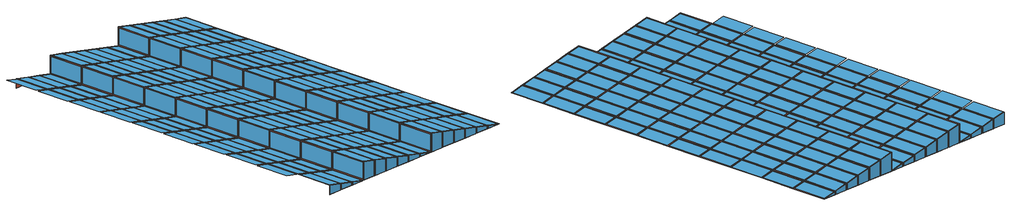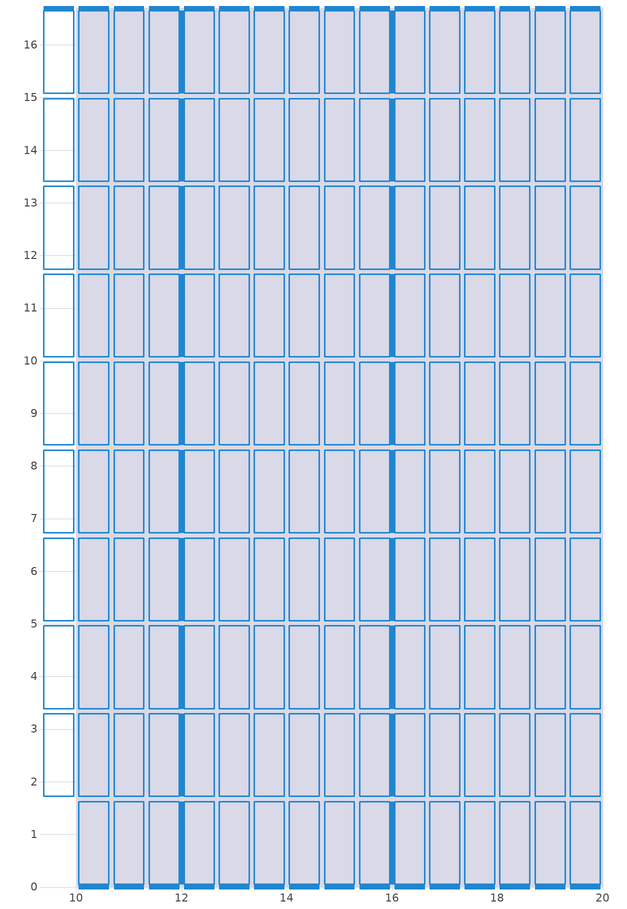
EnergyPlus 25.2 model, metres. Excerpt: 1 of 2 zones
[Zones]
Greenhouse Zone Roof
 window (Window Construction Roof): 12,1.62 12,0.05 / 12,3.29 12,1.72 / 12,4.96 12,3.39 / 12,6.63 12,5.06 / 12,8.3 12,6.73 / 12,9.97 12,8.4 / 12,11.64 12,10.07 / 12,13.31 12,11.74 / 12,14.98 12,13.41 / 12,16.65 12,15.08 / 16,1.62 16,0.05 / 16,3.29 16,1.72 / 16,4.96 16,3.39 / 16,6.63 16,5.06 / 16,8.3 16,6.73 / 16,9.97 16,8.4 / 16,11.64 16,10.07 / 16,13.31 16,11.74 / 16,14.98 16,13.41 / 16,16.65 16,15.08 z6.55:7.26; 9.38,16.7,7.02 9.95,16.7,6.91 9.95,16.7,6.51 9.38,16.7,6.51; 10.05,0,6.51 10.62,0,6.51 10.62,0,6.77 10.05,0,6.89; 10.05,16.7,6.89 10.62,16.7,6.77 10.62,16.7,6.51 10.05,16.7,6.51; 10.72,0,6.51 11.28,0,6.51 11.28,0,6.64 10.72,0,6.75; 10.72,16.7,6.75 11.28,16.7,6.64 11.28,16.7,6.51 10.72,16.7,6.51; 11.38,0,6.51 11.95,0,6.51 11.95,0,6.5 11.38,0,6.62; 11.38,16.7,6.62 11.95,16.7,6.5 11.95,16.7,6.51 11.38,16.7,6.51; 12.05,0,6.51 12.62,0,6.51 12.62,0,7.18 12.05,0,7.29; 12.05,16.7,7.29 12.62,16.7,7.18 12.62,16.7,6.51 12.05,16.7,6.51; 12.72,0,6.51 13.28,0,6.51 13.28,0,7.04 12.72,0,7.16; 12.72,16.7,7.16 13.28,16.7,7.04 13.28,16.7,6.51 12.72,16.7,6.51; 13.38,0,6.51 13.95,0,6.51 13.95,0,6.91 13.38,0,7.02; 13.38,16.7,7.02 13.95,16.7,6.91 13.95,16.7,6.51 13.38,16.7,6.51; 14.05,0,6.51 14.62,0,6.51 14.62,0,6.77 14.05,0,6.89; 14.05,16.7,6.89 14.62,16.7,6.77 14.62,16.7,6.51 14.05,16.7,6.51; 14.72,0,6.51 15.28,0,6.51 15.28,0,6.64 14.72,0,6.75; 14.72,16.7,6.75 15.28,16.7,6.64 15.28,16.7,6.51 14.72,16.7,6.51; 15.38,0,6.51 15.95,0,6.51 15.95,0,6.5 15.38,0,6.62; 15.38,16.7,6.62 15.95,16.7,6.5 15.95,16.7,6.51 15.38,16.7,6.51; 16.05,0,6.51 16.62,0,6.51 16.62,0,7.18 16.05,0,7.29; 16.05,16.7,7.29 16.62,16.7,7.18 16.62,16.7,6.51 16.05,16.7,6.51; 16.72,0,6.51 17.28,0,6.51 17.28,0,7.04 16.72,0,7.16; 16.72,16.7,7.16 17.28,16.7,7.04 17.28,16.7,6.51 16.72,16.7,6.51; 17.38,0,6.51 17.95,0,6.51 17.95,0,6.91 17.38,0,7.02; 17.38,16.7,7.02 17.95,16.7,6.91 17.95,16.7,6.51 17.38,16.7,6.51; 18.05,0,6.51 18.62,0,6.51 18.62,0,6.77 18.05,0,6.89; 18.05,16.7,6.89 18.62,16.7,6.77 18.62,16.7,6.51 18.05,16.7,6.51; 18.72,0,6.51 19.28,0,6.51 19.28,0,6.64 18.72,0,6.75; 18.72,16.7,6.75 19.28,16.7,6.64 19.28,16.7,6.51 18.72,16.7,6.51; 19.38,0,6.51 19.95,0,6.51 19.95,0,6.5 19.38,0,6.62; 19.38,16.7,6.62 19.95,16.7,6.5 19.95,16.7,6.51 19.38,16.7,6.51
 roof outside (Wall Construction): 12,16.7 12,15.03 / 12,15.03 12,13.36 / 12,13.36 12,11.69 / 12,11.69 12,10.02 / 12,10.02 12,8.35 / 12,8.35 12,6.68 / 12,6.68 12,5.01 / 12,5.01 12,3.34 / 12,3.34 12,1.67 / 12,1.67 12,0 / 16,16.7 16,15.03 / 16,15.03 16,13.36 / 16,13.36 16,11.69 / 16,11.69 16,10.02 / 16,10.02 16,8.35 / 16,8.35 16,6.68 / 16,6.68 16,5.01 / 16,5.01 16,3.34 / 16,3.34 16,1.67 / 16,1.67 16,0 z6.5:7.31; 10,0,6.5 10.67,0,6.5 10.67,0,6.77 10,0,6.9; 10,0,6.9 10.67,0,6.77 10.67,1.67,6.77 10,1.67,6.9; 10,1.67,6.9 10.67,1.67,6.77 10.67,3.34,6.77 10,3.34,6.9; 10,3.34,6.9 10.67,3.34,6.77 10.67,5.01,6.77 10,5.01,6.9; 10,5.01,6.9 10.67,5.01,6.77 10.67,6.68,6.77 10,6.68,6.9; 10,6.68,6.9 10.67,6.68,6.77 10.67,8.35,6.77 10,8.35,6.9; 10,8.35,6.9 10.67,8.35,6.77 10.67,10.02,6.77 10,10.02,6.9; 10,10.02,6.9 10.67,10.02,6.77 10.67,11.69,6.77 10,11.69,6.9; 10,11.69,6.9 10.67,11.69,6.77 10.67,13.36,6.77 10,13.36,6.9; 10,13.36,6.9 10.67,13.36,6.77 10.67,15.03,6.77 10,15.03,6.9; 10,15.03,6.9 10.67,15.03,6.77 10.67,16.7,6.77 10,16.7,6.9; 10,16.7,6.9 10.67,16.7,6.77 10.67,16.7,6.5 10,16.7,6.5; 10.67,0,6.5 11.33,0,6.5 11.33,0,6.63 10.67,0,6.77; 10.67,0,6.77 11.33,0,6.63 11.33,1.67,6.63 10.67,1.67,6.77; 10.67,1.67,6.77 11.33,1.67,6.63 11.33,3.34,6.63 10.67,3.34,6.77; 10.67,3.34,6.77 11.33,3.34,6.63 11.33,5.01,6.63 10.67,5.01,6.77; 10.67,5.01,6.77 11.33,5.01,6.63 11.33,6.68,6.63 10.67,6.68,6.77; 10.67,6.68,6.77 11.33,6.68,6.63 11.33,8.35,6.63 10.67,8.35,6.77; 10.67,8.35,6.77 11.33,8.35,6.63 11.33,10.02,6.63 10.67,10.02,6.77; 10.67,10.02,6.77 11.33,10.02,6.63 11.33,11.69,6.63 10.67,11.69,6.77; 10.67,11.69,6.77 11.33,11.69,6.63 11.33,13.36,6.63 10.67,13.36,6.77; 10.67,13.36,6.77 11.33,13.36,6.63 11.33,15.03,6.63 10.67,15.03,6.77; 10.67,15.03,6.77 11.33,15.03,6.63 11.33,16.7,6.63 10.67,16.7,6.77; 10.67,16.7,6.77 11.33,16.7,6.63 11.33,16.7,6.5 10.67,16.7,6.5; 11.33,0,6.5 12,0,6.5 11.33,0,6.63; 11.33,0,6.63 12,0,6.5 12,1.67,6.5 11.33,1.67,6.63; 11.33,1.67,6.63 12,1.67,6.5 12,3.34,6.5 11.33,3.34,6.63; 11.33,3.34,6.63 12,3.34,6.5 12,5.01,6.5 11.33,5.01,6.63; 11.33,5.01,6.63 12,5.01,6.5 12,6.68,6.5 11.33,6.68,6.63; 11.33,6.68,6.63 12,6.68,6.5 12,8.35,6.5 11.33,8.35,6.63; 11.33,8.35,6.63 12,8.35,6.5 12,10.02,6.5 11.33,10.02,6.63; 11.33,10.02,6.63 12,10.02,6.5 12,11.69,6.5 11.33,11.69,6.63; 11.33,11.69,6.63 12,11.69,6.5 12,13.36,6.5 11.33,13.36,6.63; 11.33,13.36,6.63 12,13.36,6.5 12,15.03,6.5 11.33,15.03,6.63; 11.33,15.03,6.63 12,15.03,6.5 12,16.7,6.5 11.33,16.7,6.63; 11.33,16.7,6.63 12,16.7,6.5 11.33,16.7,6.5; 12,0,6.5 12.67,0,6.5 12.67,0,7.17 12,0,7.31; 12,0,7.31 12.67,0,7.17 12.67,1.67,7.17 12,1.67,7.31; 12,1.67,7.31 12.67,1.67,7.17 12.67,3.34,7.17 12,3.34,7.31; 12,3.34,7.31 12.67,3.34,7.17 12.67,5.01,7.17 12,5.01,7.31; 12,5.01,7.31 12.67,5.01,7.17 12.67,6.68,7.17 12,6.68,7.31; 12,6.68,7.31 12.67,6.68,7.17 12.67,8.35,7.17 12,8.35,7.31; 12,8.35,7.31 12.67,8.35,7.17 12.67,10.02,7.17 12,10.02,7.31; 12,10.02,7.31 12.67,10.02,7.17 12.67,11.69,7.17 12,11.69,7.31; 12,11.69,7.31 12.67,11.69,7.17 12.67,13.36,7.17 12,13.36,7.31; 12,13.36,7.31 12.67,13.36,7.17 12.67,15.03,7.17 12,15.03,7.31; 12,15.03,7.31 12.67,15.03,7.17 12.67,16.7,7.17 12,16.7,7.31; 12,16.7,7.31 12.67,16.7,7.17 12.67,16.7,6.5 12,16.7,6.5; 12.67,0,6.5 13.33,0,6.5 13.33,0,7.04 12.67,0,7.17; 12.67,0,7.17 13.33,0,7.04 13.33,1.67,7.04 12.67,1.67,7.17; 12.67,1.67,7.17 13.33,1.67,7.04 13.33,3.34,7.04 12.67,3.34,7.17; 12.67,3.34,7.17 13.33,3.34,7.04 13.33,5.01,7.04 12.67,5.01,7.17; 12.67,5.01,7.17 13.33,5.01,7.04 13.33,6.68,7.04 12.67,6.68,7.17; 12.67,6.68,7.17 13.33,6.68,7.04 13.33,8.35,7.04 12.67,8.35,7.17; 12.67,8.35,7.17 13.33,8.35,7.04 13.33,10.02,7.04 12.67,10.02,7.17; 12.67,10.02,7.17 13.33,10.02,7.04 13.33,11.69,7.04 12.67,11.69,7.17; 12.67,11.69,7.17 13.33,11.69,7.04 13.33,13.36,7.04 12.67,13.36,7.17; 12.67,13.36,7.17 13.33,13.36,7.04 13.33,15.03,7.04 12.67,15.03,7.17; 12.67,15.03,7.17 13.33,15.03,7.04 13.33,16.7,7.04 12.67,16.7,7.17; 12.67,16.7,7.17 13.33,16.7,7.04 13.33,16.7,6.5 12.67,16.7,6.5; 13.33,0,6.5 14,0,6.5 14,0,6.9 13.33,0,7.04; 13.33,0,7.04 14,0,6.9 14,1.67,6.9 13.33,1.67,7.04; 13.33,1.67,7.04 14,1.67,6.9 14,3.34,6.9 13.33,3.34,7.04; 13.33,3.34,7.04 14,3.34,6.9 14,5.01,6.9 13.33,5.01,7.04; 13.33,5.01,7.04 14,5.01,6.9 14,6.68,6.9 13.33,6.68,7.04; 13.33,6.68,7.04 14,6.68,6.9 14,8.35,6.9 13.33,8.35,7.04; 13.33,8.35,7.04 14,8.35,6.9 14,10.02,6.9 13.33,10.02,7.04; 13.33,10.02,7.04 14,10.02,6.9 14,11.69,6.9 13.33,11.69,7.04; 13.33,11.69,7.04 14,11.69,6.9 14,13.36,6.9 13.33,13.36,7.04; 13.33,13.36,7.04 14,13.36,6.9 14,15.03,6.9 13.33,15.03,7.04; 13.33,15.03,7.04 14,15.03,6.9 14,16.7,6.9 13.33,16.7,7.04; 13.33,16.7,7.04 14,16.7,6.9 14,16.7,6.5 13.33,16.7,6.5; 14,0,6.5 14.67,0,6.5 14.67,0,6.77 14,0,6.9; 14,0,6.9 14.67,0,6.77 14.67,1.67,6.77 14,1.67,6.9; 14,1.67,6.9 14.67,1.67,6.77 14.67,3.34,6.77 14,3.34,6.9; 14,3.34,6.9 14.67,3.34,6.77 14.67,5.01,6.77 14,5.01,6.9; 14,5.01,6.9 14.67,5.01,6.77 14.67,6.68,6.77 14,6.68,6.9; 14,6.68,6.9 14.67,6.68,6.77 14.67,8.35,6.77 14,8.35,6.9; 14,8.35,6.9 14.67,8.35,6.77 14.67,10.02,6.77 14,10.02,6.9; 14,10.02,6.9 14.67,10.02,6.77 14.67,11.69,6.77 14,11.69,6.9; 14,11.69,6.9 14.67,11.69,6.77 14.67,13.36,6.77 14,13.36,6.9; 14,13.36,6.9 14.67,13.36,6.77 14.67,15.03,6.77 14,15.03,6.9; 14,15.03,6.9 14.67,15.03,6.77 14.67,16.7,6.77 14,16.7,6.9; 14,16.7,6.9 14.67,16.7,6.77 14.67,16.7,6.5 14,16.7,6.5; 14.67,0,6.5 15.33,0,6.5 15.33,0,6.63 14.67,0,6.77; 14.67,0,6.77 15.33,0,6.63 15.33,1.67,6.63 14.67,1.67,6.77; 14.67,1.67,6.77 15.33,1.67,6.63 15.33,3.34,6.63 14.67,3.34,6.77; 14.67,3.34,6.77 15.33,3.34,6.63 15.33,5.01,6.63 14.67,5.01,6.77; 14.67,5.01,6.77 15.33,5.01,6.63 15.33,6.68,6.63 14.67,6.68,6.77; 14.67,6.68,6.77 15.33,6.68,6.63 15.33,8.35,6.63 14.67,8.35,6.77; 14.67,8.35,6.77 15.33,8.35,6.63 15.33,10.02,6.63 14.67,10.02,6.77; 14.67,10.02,6.77 15.33,10.02,6.63 15.33,11.69,6.63 14.67,11.69,6.77; 14.67,11.69,6.77 15.33,11.69,6.63 15.33,13.36,6.63 14.67,13.36,6.77; 14.67,13.36,6.77 15.33,13.36,6.63 15.33,15.03,6.63 14.67,15.03,6.77; 14.67,15.03,6.77 15.33,15.03,6.63 15.33,16.7,6.63 14.67,16.7,6.77; 14.67,16.7,6.77 15.33,16.7,6.63 15.33,16.7,6.5 14.67,16.7,6.5; 15.33,0,6.5 16,0,6.5 15.33,0,6.63; 15.33,0,6.63 16,0,6.5 16,1.67,6.5 15.33,1.67,6.63; 15.33,1.67,6.63 16,1.67,6.5 16,3.34,6.5 15.33,3.34,6.63; 15.33,3.34,6.63 16,3.34,6.5 16,5.01,6.5 15.33,5.01,6.63; 15.33,5.01,6.63 16,5.01,6.5 16,6.68,6.5 15.33,6.68,6.63; 15.33,6.68,6.63 16,6.68,6.5 16,8.35,6.5 15.33,8.35,6.63; 15.33,8.35,6.63 16,8.35,6.5 16,10.02,6.5 15.33,10.02,6.63; 15.33,10.02,6.63 16,10.02,6.5 16,11.69,6.5 15.33,11.69,6.63; 15.33,11.69,6.63 16,11.69,6.5 16,13.36,6.5 15.33,13.36,6.63; 15.33,13.36,6.63 16,13.36,6.5 16,15.03,6.5 15.33,15.03,6.63; 15.33,15.03,6.63 16,15.03,6.5 16,16.7,6.5 15.33,16.7,6.63; 15.33,16.7,6.63 16,16.7,6.5 15.33,16.7,6.5; 16,0,6.5 16.67,0,6.5 16.67,0,7.17 16,0,7.31; 16,0,7.31 16.67,0,7.17 16.67,1.67,7.17 16,1.67,7.31; 16,1.67,7.31 16.67,1.67,7.17 16.67,3.34,7.17 16,3.34,7.31; 16,3.34,7.31 16.67,3.34,7.17 16.67,5.01,7.17 16,5.01,7.31; 16,5.01,7.31 16.67,5.01,7.17 16.67,6.68,7.17 16,6.68,7.31; 16,6.68,7.31 16.67,6.68,7.17 16.67,8.35,7.17 16,8.35,7.31; 16,8.35,7.31 16.67,8.35,7.17 16.67,10.02,7.17 16,10.02,7.31; 16,10.02,7.31 16.67,10.02,7.17 16.67,11.69,7.17 16,11.69,7.31; 16,11.69,7.31 16.67,11.69,7.17 16.67,13.36,7.17 16,13.36,7.31; 16,13.36,7.31 16.67,13.36,7.17 16.67,15.03,7.17 16,15.03,7.31; 16,15.03,7.31 16.67,15.03,7.17 16.67,16.7,7.17 16,16.7,7.31; 16,16.7,7.31 16.67,16.7,7.17 16.67,16.7,6.5 16,16.7,6.5; 16.67,0,6.5 17.33,0,6.5 17.33,0,7.04 16.67,0,7.17; 16.67,0,7.17 17.33,0,7.04 17.33,1.67,7.04 16.67,1.67,7.17; 16.67,1.67,7.17 17.33,1.67,7.04 17.33,3.34,7.04 16.67,3.34,7.17; 16.67,3.34,7.17 17.33,3.34,7.04 17.33,5.01,7.04 16.67,5.01,7.17; 16.67,5.01,7.17 17.33,5.01,7.04 17.33,6.68,7.04 16.67,6.68,7.17; 16.67,6.68,7.17 17.33,6.68,7.04 17.33,8.35,7.04 16.67,8.35,7.17; 16.67,8.35,7.17 17.33,8.35,7.04 17.33,10.02,7.04 16.67,10.02,7.17; 16.67,10.02,7.17 17.33,10.02,7.04 17.33,11.69,7.04 16.67,11.69,7.17; 16.67,11.69,7.17 17.33,11.69,7.04 17.33,13.36,7.04 16.67,13.36,7.17; 16.67,13.36,7.17 17.33,13.36,7.04 17.33,15.03,7.04 16.67,15.03,7.17; 16.67,15.03,7.17 17.33,15.03,7.04 17.33,16.7,7.04 16.67,16.7,7.17; 16.67,16.7,7.17 17.33,16.7,7.04 17.33,16.7,6.5 16.67,16.7,6.5; 17.33,0,6.5 18,0,6.5 18,0,6.9 17.33,0,7.04; 17.33,0,7.04 18,0,6.9 18,1.67,6.9 17.33,1.67,7.04; 17.33,1.67,7.04 18,1.67,6.9 18,3.34,6.9 17.33,3.34,7.04; 17.33,3.34,7.04 18,3.34,6.9 18,5.01,6.9 17.33,5.01,7.04; 17.33,5.01,7.04 18,5.01,6.9 18,6.68,6.9 17.33,6.68,7.04; 17.33,6.68,7.04 18,6.68,6.9 18,8.35,6.9 17.33,8.35,7.04; 17.33,8.35,7.04 18,8.35,6.9 18,10.02,6.9 17.33,10.02,7.04; 17.33,10.02,7.04 18,10.02,6.9 18,11.69,6.9 17.33,11.69,7.04; 17.33,11.69,7.04 18,11.69,6.9 18,13.36,6.9 17.33,13.36,7.04; 17.33,13.36,7.04 18,13.36,6.9 18,15.03,6.9 17.33,15.03,7.04; 17.33,15.03,7.04 18,15.03,6.9 18,16.7,6.9 17.33,16.7,7.04; 17.33,16.7,7.04 18,16.7,6.9 18,16.7,6.5 17.33,16.7,6.5; 18,0,6.5 18.67,0,6.5 18.67,0,6.77 18,0,6.9; 18,0,6.9 18.67,0,6.77 18.67,1.67,6.77 18,1.67,6.9; 18,1.67,6.9 18.67,1.67,6.77 18.67,3.34,6.77 18,3.34,6.9; 18,3.34,6.9 18.67,3.34,6.77 18.67,5.01,6.77 18,5.01,6.9; 18,5.01,6.9 18.67,5.01,6.77 18.67,6.68,6.77 18,6.68,6.9; 18,6.68,6.9 18.67,6.68,6.77 18.67,8.35,6.77 18,8.35,6.9; 18,8.35,6.9 18.67,8.35,6.77 18.67,10.02,6.77 18,10.02,6.9; 18,10.02,6.9 18.67,10.02,6.77 18.67,11.69,6.77 18,11.69,6.9; 18,11.69,6.9 18.67,11.69,6.77 18.67,13.36,6.77 18,13.36,6.9; 18,13.36,6.9 18.67,13.36,6.77 18.67,15.03,6.77 18,15.03,6.9; 18,15.03,6.9 18.67,15.03,6.77 18.67,16.7,6.77 18,16.7,6.9; 18,16.7,6.9 18.67,16.7,6.77 18.67,16.7,6.5 18,16.7,6.5; 18.67,0,6.5 19.33,0,6.5 19.33,0,6.63 18.67,0,6.77; 18.67,0,6.77 19.33,0,6.63 19.33,1.67,6.63 18.67,1.67,6.77; 18.67,1.67,6.77 19.33,1.67,6.63 19.33,3.34,6.63 18.67,3.34,6.77; 18.67,3.34,6.77 19.33,3.34,6.63 19.33,5.01,6.63 18.67,5.01,6.77; 18.67,5.01,6.77 19.33,5.01,6.63 19.33,6.68,6.63 18.67,6.68,6.77; 18.67,6.68,6.77 19.33,6.68,6.63 19.33,8.35,6.63 18.67,8.35,6.77; 18.67,8.35,6.77 19.33,8.35,6.63 19.33,10.02,6.63 18.67,10.02,6.77; 18.67,10.02,6.77 19.33,10.02,6.63 19.33,11.69,6.63 18.67,11.69,6.77; 18.67,11.69,6.77 19.33,11.69,6.63 19.33,13.36,6.63 18.67,13.36,6.77; 18.67,13.36,6.77 19.33,13.36,6.63 19.33,15.03,6.63 18.67,15.03,6.77; 18.67,15.03,6.77 19.33,15.03,6.63 19.33,16.7,6.63 18.67,16.7,6.77; 18.67,16.7,6.77 19.33,16.7,6.63 19.33,16.7,6.5 18.67,16.7,6.5; 19.33,0,6.5 20,0,6.5 19.33,0,6.63; 19.33,0,6.63 20,0,6.5 20,1.67,6.5 19.33,1.67,6.63; 19.33,1.67,6.63 20,1.67,6.5 20,3.34,6.5 19.33,3.34,6.63; 19.33,3.34,6.63 20,3.34,6.5 20,5.01,6.5 19.33,5.01,6.63; 19.33,5.01,6.63 20,5.01,6.5 20,6.68,6.5 19.33,6.68,6.63; 19.33,6.68,6.63 20,6.68,6.5 20,8.35,6.5 19.33,8.35,6.63; 19.33,8.35,6.63 20,8.35,6.5 20,10.02,6.5 19.33,10.02,6.63; 19.33,10.02,6.63 20,10.02,6.5 20,11.69,6.5 19.33,11.69,6.63; 19.33,11.69,6.63 20,11.69,6.5 20,13.36,6.5 19.33,13.36,6.63; 19.33,13.36,6.63 20,13.36,6.5 20,15.03,6.5 19.33,15.03,6.63; 19.33,15.03,6.63 20,15.03,6.5 20,16.7,6.5 19.33,16.7,6.63; 19.33,16.7,6.63 20,16.7,6.5 19.33,16.7,6.5
 skylight (Window Construction Roof Left): 9.38,1.72,7.03 9.95,1.72,6.91 9.95,3.29,6.91 9.38,3.29,7.03; 9.38,3.39,7.03 9.95,3.39,6.91 9.95,4.96,6.91 9.38,4.96,7.03; 9.38,5.06,7.03 9.95,5.06,6.91 9.95,6.63,6.91 9.38,6.63,7.03; 9.38,6.73,7.03 9.95,6.73,6.91 9.95,8.3,6.91 9.38,8.3,7.03; 9.38,8.4,7.03 9.95,8.4,6.91 9.95,9.97,6.91 9.38,9.97,7.03; 9.38,10.07,7.03 9.95,10.07,6.91 9.95,11.64,6.91 9.38,11.64,7.03; 9.38,11.74,7.03 9.95,11.74,6.91 9.95,13.31,6.91 9.38,13.31,7.03; 9.38,13.41,7.03 9.95,13.41,6.91 9.95,14.98,6.91 9.38,14.98,7.03; 9.38,15.08,7.03 9.95,15.08,6.91 9.95,16.65,6.91 9.38,16.65,7.03; 12.05,0.05,7.3 12.62,0.05,7.18 12.62,1.62,7.18 12.05,1.62,7.3; 12.05,1.72,7.3 12.62,1.72,7.18 12.62,3.29,7.18 12.05,3.29,7.3; 12.05,3.39,7.3 12.62,3.39,7.18 12.62,4.96,7.18 12.05,4.96,7.3; 12.05,5.06,7.3 12.62,5.06,7.18 12.62,6.63,7.18 12.05,6.63,7.3; 12.05,6.73,7.3 12.62,6.73,7.18 12.62,8.3,7.18 12.05,8.3,7.3; 12.05,8.4,7.3 12.62,8.4,7.18 12.62,9.97,7.18 12.05,9.97,7.3; 12.05,10.07,7.3 12.62,10.07,7.18 12.62,11.64,7.18 12.05,11.64,7.3; 12.05,11.74,7.3 12.62,11.74,7.18 12.62,13.31,7.18 12.05,13.31,7.3; 12.05,13.41,7.3 12.62,13.41,7.18 12.62,14.98,7.18 12.05,14.98,7.3; 12.05,15.08,7.3 12.62,15.08,7.18 12.62,16.65,7.18 12.05,16.65,7.3; 12.72,0.05,7.16 13.28,0.05,7.05 13.28,1.62,7.05 12.72,1.62,7.16; 12.72,1.72,7.16 13.28,1.72,7.05 13.28,3.29,7.05 12.72,3.29,7.16; 12.72,3.39,7.16 13.28,3.39,7.05 13.28,4.96,7.05 12.72,4.96,7.16; 12.72,5.06,7.16 13.28,5.06,7.05 13.28,6.63,7.05 12.72,6.63,7.16; 12.72,6.73,7.16 13.28,6.73,7.05 13.28,8.3,7.05 12.72,8.3,7.16; 12.72,8.4,7.16 13.28,8.4,7.05 13.28,9.97,7.05 12.72,9.97,7.16; 12.72,10.07,7.16 13.28,10.07,7.05 13.28,11.64,7.05 12.72,11.64,7.16; 12.72,11.74,7.16 13.28,11.74,7.05 13.28,13.31,7.05 12.72,13.31,7.16; 12.72,13.41,7.16 13.28,13.41,7.05 13.28,14.98,7.05 12.72,14.98,7.16; 12.72,15.08,7.16 13.28,15.08,7.05 13.28,16.65,7.05 12.72,16.65,7.16; 13.38,0.05,7.03 13.95,0.05,6.91 13.95,1.62,6.91 13.38,1.62,7.03; 13.38,1.72,7.03 13.95,1.72,6.91 13.95,3.29,6.91 13.38,3.29,7.03; 13.38,3.39,7.03 13.95,3.39,6.91 13.95,4.96,6.91 13.38,4.96,7.03; 13.38,5.06,7.03 13.95,5.06,6.91 13.95,6.63,6.91 13.38,6.63,7.03; 13.38,6.73,7.03 13.95,6.73,6.91 13.95,8.3,6.91 13.38,8.3,7.03; 13.38,8.4,7.03 13.95,8.4,6.91 13.95,9.97,6.91 13.38,9.97,7.03; 13.38,10.07,7.03 13.95,10.07,6.91 13.95,11.64,6.91 13.38,11.64,7.03; 13.38,11.74,7.03 13.95,11.74,6.91 13.95,13.31,6.91 13.38,13.31,7.03; 13.38,13.41,7.03 13.95,13.41,6.91 13.95,14.98,6.91 13.38,14.98,7.03; 13.38,15.08,7.03 13.95,15.08,6.91 13.95,16.65,6.91 13.38,16.65,7.03; 16.05,0.05,7.3 16.62,0.05,7.18 16.62,1.62,7.18 16.05,1.62,7.3; 16.05,1.72,7.3 16.62,1.72,7.18 16.62,3.29,7.18 16.05,3.29,7.3; 16.05,3.39,7.3 16.62,3.39,7.18 16.62,4.96,7.18 16.05,4.96,7.3; 16.05,5.06,7.3 16.62,5.06,7.18 16.62,6.63,7.18 16.05,6.63,7.3; 16.05,6.73,7.3 16.62,6.73,7.18 16.62,8.3,7.18 16.05,8.3,7.3; 16.05,8.4,7.3 16.62,8.4,7.18 16.62,9.97,7.18 16.05,9.97,7.3; 16.05,10.07,7.3 16.62,10.07,7.18 16.62,11.64,7.18 16.05,11.64,7.3; 16.05,11.74,7.3 16.62,11.74,7.18 16.62,13.31,7.18 16.05,13.31,7.3; 16.05,13.41,7.3 16.62,13.41,7.18 16.62,14.98,7.18 16.05,14.98,7.3; 16.05,15.08,7.3 16.62,15.08,7.18 16.62,16.65,7.18 16.05,16.65,7.3; 16.72,0.05,7.16 17.28,0.05,7.05 17.28,1.62,7.05 16.72,1.62,7.16; 16.72,1.72,7.16 17.28,1.72,7.05 17.28,3.29,7.05 16.72,3.29,7.16; 16.72,3.39,7.16 17.28,3.39,7.05 17.28,4.96,7.05 16.72,4.96,7.16; 16.72,5.06,7.16 17.28,5.06,7.05 17.28,6.63,7.05 16.72,6.63,7.16; 16.72,6.73,7.16 17.28,6.73,7.05 17.28,8.3,7.05 16.72,8.3,7.16; 16.72,8.4,7.16 17.28,8.4,7.05 17.28,9.97,7.05 16.72,9.97,7.16; 16.72,10.07,7.16 17.28,10.07,7.05 17.28,11.64,7.05 16.72,11.64,7.16; 16.72,11.74,7.16 17.28,11.74,7.05 17.28,13.31,7.05 16.72,13.31,7.16; 16.72,13.41,7.16 17.28,13.41,7.05 17.28,14.98,7.05 16.72,14.98,7.16; 16.72,15.08,7.16 17.28,15.08,7.05 17.28,16.65,7.05 16.72,16.65,7.16; 17.38,0.05,7.03 17.95,0.05,6.91 17.95,1.62,6.91 17.38,1.62,7.03; 17.38,1.72,7.03 17.95,1.72,6.91 17.95,3.29,6.91 17.38,3.29,7.03; 17.38,3.39,7.03 17.95,3.39,6.91 17.95,4.96,6.91 17.38,4.96,7.03; 17.38,5.06,7.03 17.95,5.06,6.91 17.95,6.63,6.91 17.38,6.63,7.03; 17.38,6.73,7.03 17.95,6.73,6.91 17.95,8.3,6.91 17.38,8.3,7.03; 17.38,8.4,7.03 17.95,8.4,6.91 17.95,9.97,6.91 17.38,9.97,7.03; 17.38,10.07,7.03 17.95,10.07,6.91 17.95,11.64,6.91 17.38,11.64,7.03; 17.38,11.74,7.03 17.95,11.74,6.91 17.95,13.31,6.91 17.38,13.31,7.03; 17.38,13.41,7.03 17.95,13.41,6.91 17.95,14.98,6.91 17.38,14.98,7.03; 17.38,15.08,7.03 17.95,15.08,6.91 17.95,16.65,6.91 17.38,16.65,7.03
 skylight (Window Construction Roof Right): 10.05,0.05,6.89 10.62,0.05,6.78 10.62,1.62,6.78 10.05,1.62,6.89; 10.05,1.72,6.89 10.62,1.72,6.78 10.62,3.29,6.78 10.05,3.29,6.89; 10.05,3.39,6.89 10.62,3.39,6.78 10.62,4.96,6.78 10.05,4.96,6.89; 10.05,5.06,6.89 10.62,5.06,6.78 10.62,6.63,6.78 10.05,6.63,6.89; 10.05,6.73,6.89 10.62,6.73,6.78 10.62,8.3,6.78 10.05,8.3,6.89; 10.05,8.4,6.89 10.62,8.4,6.78 10.62,9.97,6.78 10.05,9.97,6.89; 10.05,10.07,6.89 10.62,10.07,6.78 10.62,11.64,6.78 10.05,11.64,6.89; 10.05,11.74,6.89 10.62,11.74,6.78 10.62,13.31,6.78 10.05,13.31,6.89; 10.05,13.41,6.89 10.62,13.41,6.78 10.62,14.98,6.78 10.05,14.98,6.89; 10.05,15.08,6.89 10.62,15.08,6.78 10.62,16.65,6.78 10.05,16.65,6.89; 10.72,0.05,6.76 11.28,0.05,6.64 11.28,1.62,6.64 10.72,1.62,6.76; 10.72,1.72,6.76 11.28,1.72,6.64 11.28,3.29,6.64 10.72,3.29,6.76; 10.72,3.39,6.76 11.28,3.39,6.64 11.28,4.96,6.64 10.72,4.96,6.76; 10.72,5.06,6.76 11.28,5.06,6.64 11.28,6.63,6.64 10.72,6.63,6.76; 10.72,6.73,6.76 11.28,6.73,6.64 11.28,8.3,6.64 10.72,8.3,6.76; 10.72,8.4,6.76 11.28,8.4,6.64 11.28,9.97,6.64 10.72,9.97,6.76; 10.72,10.07,6.76 11.28,10.07,6.64 11.28,11.64,6.64 10.72,11.64,6.76; 10.72,11.74,6.76 11.28,11.74,6.64 11.28,13.31,6.64 10.72,13.31,6.76; 10.72,13.41,6.76 11.28,13.41,6.64 11.28,14.98,6.64 10.72,14.98,6.76; 10.72,15.08,6.76 11.28,15.08,6.64 11.28,16.65,6.64 10.72,16.65,6.76; 11.38,0.05,6.62 11.95,0.05,6.51 11.95,1.62,6.51 11.38,1.62,6.62; 11.38,1.72,6.62 11.95,1.72,6.51 11.95,3.29,6.51 11.38,3.29,6.62; 11.38,3.39,6.62 11.95,3.39,6.51 11.95,4.96,6.51 11.38,4.96,6.62; 11.38,5.06,6.62 11.95,5.06,6.51 11.95,6.63,6.51 11.38,6.63,6.62; 11.38,6.73,6.62 11.95,6.73,6.51 11.95,8.3,6.51 11.38,8.3,6.62; 11.38,8.4,6.62 11.95,8.4,6.51 11.95,9.97,6.51 11.38,9.97,6.62; 11.38,10.07,6.62 11.95,10.07,6.51 11.95,11.64,6.51 11.38,11.64,6.62; 11.38,11.74,6.62 11.95,11.74,6.51 11.95,13.31,6.51 11.38,13.31,6.62; 11.38,13.41,6.62 11.95,13.41,6.51 11.95,14.98,6.51 11.38,14.98,6.62; 11.38,15.08,6.62 11.95,15.08,6.51 11.95,16.65,6.51 11.38,16.65,6.62; 14.05,0.05,6.89 14.62,0.05,6.78 14.62,1.62,6.78 14.05,1.62,6.89; 14.05,1.72,6.89 14.62,1.72,6.78 14.62,3.29,6.78 14.05,3.29,6.89; 14.05,3.39,6.89 14.62,3.39,6.78 14.62,4.96,6.78 14.05,4.96,6.89; 14.05,5.06,6.89 14.62,5.06,6.78 14.62,6.63,6.78 14.05,6.63,6.89; 14.05,6.73,6.89 14.62,6.73,6.78 14.62,8.3,6.78 14.05,8.3,6.89; 14.05,8.4,6.89 14.62,8.4,6.78 14.62,9.97,6.78 14.05,9.97,6.89; 14.05,10.07,6.89 14.62,10.07,6.78 14.62,11.64,6.78 14.05,11.64,6.89; 14.05,11.74,6.89 14.62,11.74,6.78 14.62,13.31,6.78 14.05,13.31,6.89; 14.05,13.41,6.89 14.62,13.41,6.78 14.62,14.98,6.78 14.05,14.98,6.89; 14.05,15.08,6.89 14.62,15.08,6.78 14.62,16.65,6.78 14.05,16.65,6.89; 14.72,0.05,6.76 15.28,0.05,6.64 15.28,1.62,6.64 14.72,1.62,6.76; 14.72,1.72,6.76 15.28,1.72,6.64 15.28,3.29,6.64 14.72,3.29,6.76; 14.72,3.39,6.76 15.28,3.39,6.64 15.28,4.96,6.64 14.72,4.96,6.76; 14.72,5.06,6.76 15.28,5.06,6.64 15.28,6.63,6.64 14.72,6.63,6.76; 14.72,6.73,6.76 15.28,6.73,6.64 15.28,8.3,6.64 14.72,8.3,6.76; 14.72,8.4,6.76 15.28,8.4,6.64 15.28,9.97,6.64 14.72,9.97,6.76; 14.72,10.07,6.76 15.28,10.07,6.64 15.28,11.64,6.64 14.72,11.64,6.76; 14.72,11.74,6.76 15.28,11.74,6.64 15.28,13.31,6.64 14.72,13.31,6.76; 14.72,13.41,6.76 15.28,13.41,6.64 15.28,14.98,6.64 14.72,14.98,6.76; 14.72,15.08,6.76 15.28,15.08,6.64 15.28,16.65,6.64 14.72,16.65,6.76; 15.38,0.05,6.62 15.95,0.05,6.51 15.95,1.62,6.51 15.38,1.62,6.62; 15.38,1.72,6.62 15.95,1.72,6.51 15.95,3.29,6.51 15.38,3.29,6.62; 15.38,3.39,6.62 15.95,3.39,6.51 15.95,4.96,6.51 15.38,4.96,6.62; 15.38,5.06,6.62 15.95,5.06,6.51 15.95,6.63,6.51 15.38,6.63,6.62; 15.38,6.73,6.62 15.95,6.73,6.51 15.95,8.3,6.51 15.38,8.3,6.62; 15.38,8.4,6.62 15.95,8.4,6.51 15.95,9.97,6.51 15.38,9.97,6.62; 15.38,10.07,6.62 15.95,10.07,6.51 15.95,11.64,6.51 15.38,11.64,6.62; 15.38,11.74,6.62 15.95,11.74,6.51 15.95,13.31,6.51 15.38,13.31,6.62; 15.38,13.41,6.62 15.95,13.41,6.51 15.95,14.98,6.51 15.38,14.98,6.62; 15.38,15.08,6.62 15.95,15.08,6.51 15.95,16.65,6.51 15.38,16.65,6.62; 18.05,0.05,6.89 18.62,0.05,6.78 18.62,1.62,6.78 18.05,1.62,6.89; 18.05,1.72,6.89 18.62,1.72,6.78 18.62,3.29,6.78 18.05,3.29,6.89; 18.05,3.39,6.89 18.62,3.39,6.78 18.62,4.96,6.78 18.05,4.96,6.89; 18.05,5.06,6.89 18.62,5.06,6.78 18.62,6.63,6.78 18.05,6.63,6.89; 18.05,6.73,6.89 18.62,6.73,6.78 18.62,8.3,6.78 18.05,8.3,6.89; 18.05,8.4,6.89 18.62,8.4,6.78 18.62,9.97,6.78 18.05,9.97,6.89; 18.05,10.07,6.89 18.62,10.07,6.78 18.62,11.64,6.78 18.05,11.64,6.89; 18.05,11.74,6.89 18.62,11.74,6.78 18.62,13.31,6.78 18.05,13.31,6.89; 18.05,13.41,6.89 18.62,13.41,6.78 18.62,14.98,6.78 18.05,14.98,6.89; 18.05,15.08,6.89 18.62,15.08,6.78 18.62,16.65,6.78 18.05,16.65,6.89; 18.72,0.05,6.76 19.28,0.05,6.64 19.28,1.62,6.64 18.72,1.62,6.76; 18.72,1.72,6.76 19.28,1.72,6.64 19.28,3.29,6.64 18.72,3.29,6.76; 18.72,3.39,6.76 19.28,3.39,6.64 19.28,4.96,6.64 18.72,4.96,6.76; 18.72,5.06,6.76 19.28,5.06,6.64 19.28,6.63,6.64 18.72,6.63,6.76; 18.72,6.73,6.76 19.28,6.73,6.64 19.28,8.3,6.64 18.72,8.3,6.76; 18.72,8.4,6.76 19.28,8.4,6.64 19.28,9.97,6.64 18.72,9.97,6.76; 18.72,10.07,6.76 19.28,10.07,6.64 19.28,11.64,6.64 18.72,11.64,6.76; 18.72,11.74,6.76 19.28,11.74,6.64 19.28,13.31,6.64 18.72,13.31,6.76; 18.72,13.41,6.76 19.28,13.41,6.64 19.28,14.98,6.64 18.72,14.98,6.76; 18.72,15.08,6.76 19.28,15.08,6.64 19.28,16.65,6.64 18.72,16.65,6.76; 19.38,0.05,6.62 19.95,0.05,6.51 19.95,1.62,6.51 19.38,1.62,6.62; 19.38,1.72,6.62 19.95,1.72,6.51 19.95,3.29,6.51 19.38,3.29,6.62; 19.38,3.39,6.62 19.95,3.39,6.51 19.95,4.96,6.51 19.38,4.96,6.62; 19.38,5.06,6.62 19.95,5.06,6.51 19.95,6.63,6.51 19.38,6.63,6.62; 19.38,6.73,6.62 19.95,6.73,6.51 19.95,8.3,6.51 19.38,8.3,6.62; 19.38,8.4,6.62 19.95,8.4,6.51 19.95,9.97,6.51 19.38,9.97,6.62; 19.38,10.07,6.62 19.95,10.07,6.51 19.95,11.64,6.51 19.38,11.64,6.62; 19.38,11.74,6.62 19.95,11.74,6.51 19.95,13.31,6.51 19.38,13.31,6.62; 19.38,13.41,6.62 19.95,13.41,6.51 19.95,14.98,6.51 19.38,14.98,6.62; 19.38,15.08,6.62 19.95,15.08,6.51 19.95,16.65,6.51 19.38,16.65,6.62
[Building]
Building 1
[Material]
Wall Material: Roughness=Smooth; Thickness {m}=0.2; Conductivity {W/m-K}=50; Density {kg/m3}=7850; Specific Heat {J/kg-K}=500; Thermal Absorptance=0.9; Solar Absorptance=0.7; Visible Absorptance=0.7
[WindowMaterial:SimpleGlazingSystem]
Window Material: U-Factor {W/m2-K}=2.5; Solar Heat Gain Coefficient=0.1; Visible Transmittance=0.8
[Construction]
Wall Construction: Wall Material
Window Construction Roof; Window Construction Roof Left; Window Construction Roof Right: Window Material
[Zone]
Greenhouse Zone Roof: Multiplier=1; Volume {m3}=269.89; Part of Total Floor Area=Yes
[Space]
Greenhouse Space Roof: Zone=Greenhouse Zone Roof; Space Type=Greenhouse Type Roof
[SpaceList]
Greenhouse Type Roof: Greenhouse Space Roof
[Lights]
Lights_Greenhouse Space Roof: Zone or ZoneList or Space or SpaceList=Greenhouse Space Roof; Schedule=Lights_Schedule; Design Level Calculation Method=Watts/Area; Watts per Floor Area {W/m2}=5; Fraction Replaceable=1
[ElectricEquipment]
PumpMotor_Greenhouse Space Roof: Zone or ZoneList or Space or SpaceList=Greenhouse Space Roof; Schedule=Pump_Schedule; Design Level Calculation Method=Watts/Area; Watts per Floor Area {W/m2}=5
[ZoneInfiltration:DesignFlowRate]
Infiltration_Greenhouse Space Roof: Zone or ZoneList or Space or SpaceList=Greenhouse Space Roof; Design Flow Rate Calculation Method=AirChanges/Hour; Air Changes per Hour {1/hr}=0.5; Density Basis=Outdoor
[ZoneVentilation:WindandStackOpenArea] Zone or Space=Greenhouse Zone Roof; Opening Area {m2}=39.0446; Height Difference {m}=3.65403; Minimum Indoor Temperature {C}=0; Maximum Indoor Temperature {C}=60; Delta Temperature {deltaC}=1; Minimum Outdoor Temperature {C}=0; Maximum Outdoor Temperature {C}=60; Maximum Wind Speed {m/s}=30
Name | Opening Area Fraction Schedule | Opening Effectiveness | Effective Angle {deg} | Discharge Coefficient for Opening
Roof Window Ventilation Left | Open Area Fraction Schedule Left | 0.5 | 90 | 0.6
Roof Window Ventilation Right | Open Area Fraction Schedule Right | Autocalculate | 270 | Autocalculate
[Schedule:Day:Interval]
Schedule Day 1: No, 18:00, 0, 22:00, 1, 24:00, 0
Schedule Day 3: No, 06:00, 0, 07:00, 1, 18:00, 0, 19:00, 1, 24:00, 0
Default Day Schedule; Default Day Schedule 1: No, 01:00, 0, 02:00, 0.7, 03:00, 0, 04:00, 1, 05:00, 0, 06:00, 0.8, 07:00, 0, 08:00, 0.2, 09:00, 0, 10:00, 0.9, 11:00, 0, 12:00, 0.5, 13:00, 0, 14:00, 0.1, 15:00, 0, 16:00, 0.4, 17:00, 0, 18:00, 0.3, 19:00, 0, 20:00, 0.6, 21:00, 0, 22:00, 0.7, 23:00, 0, 24:00, 0
[Schedule:Week:Daily]
Lights_Schedule Week Rule - Jan1-Dec31: Schedule Day 1, Schedule Day 1, Schedule Day 1, Schedule Day 1, Schedule Day 1, Schedule Day 1, Schedule Day 1, Schedule Day 1, Schedule Day 1, Schedule Day 1, Schedule Day 1, Schedule Day 1
Pump_Schedule Week Rule - Jan1-Dec31: Schedule Day 3, Schedule Day 3, Schedule Day 3, Schedule Day 3, Schedule Day 3, Schedule Day 3, Schedule Day 3, Schedule Day 3, Schedule Day 3, Schedule Day 3, Schedule Day 3, Schedule Day 3
Open Area Fraction Schedule Left Week Rule - Jan1-Dec31: Default Day Schedule, Default Day Schedule, Default Day Schedule, Default Day Schedule, Default Day Schedule, Default Day Schedule, Default Day Schedule, Default Day Schedule, Default Day Schedule, Default Day Schedule, Default Day Schedule, Default Day Schedule
Open Area Fraction Schedule Right Week Rule - Jan1-Dec31: Default Day Schedule 1, Default Day Schedule 1, Default Day Schedule 1, Default Day Schedule 1, Default Day Schedule 1, Default Day Schedule 1, Default Day Schedule 1, Default Day Schedule 1, Default Day Schedule 1, Default Day Schedule 1, Default Day Schedule 1, Default Day Schedule 1
[Schedule:Year]
Lights_Schedule: Lights_Schedule Week Rule - Jan1-Dec31, 1, 1, 12, 31
Pump_Schedule: Pump_Schedule Week Rule - Jan1-Dec31, 1, 1, 12, 31
Open Area Fraction Schedule Left: Open Area Fraction Schedule Left Week Rule - Jan1-Dec31, 1, 1, 12, 31
Open Area Fraction Schedule Right: Open Area Fraction Schedule Right Week Rule - Jan1-Dec31, 1, 1, 12, 31
